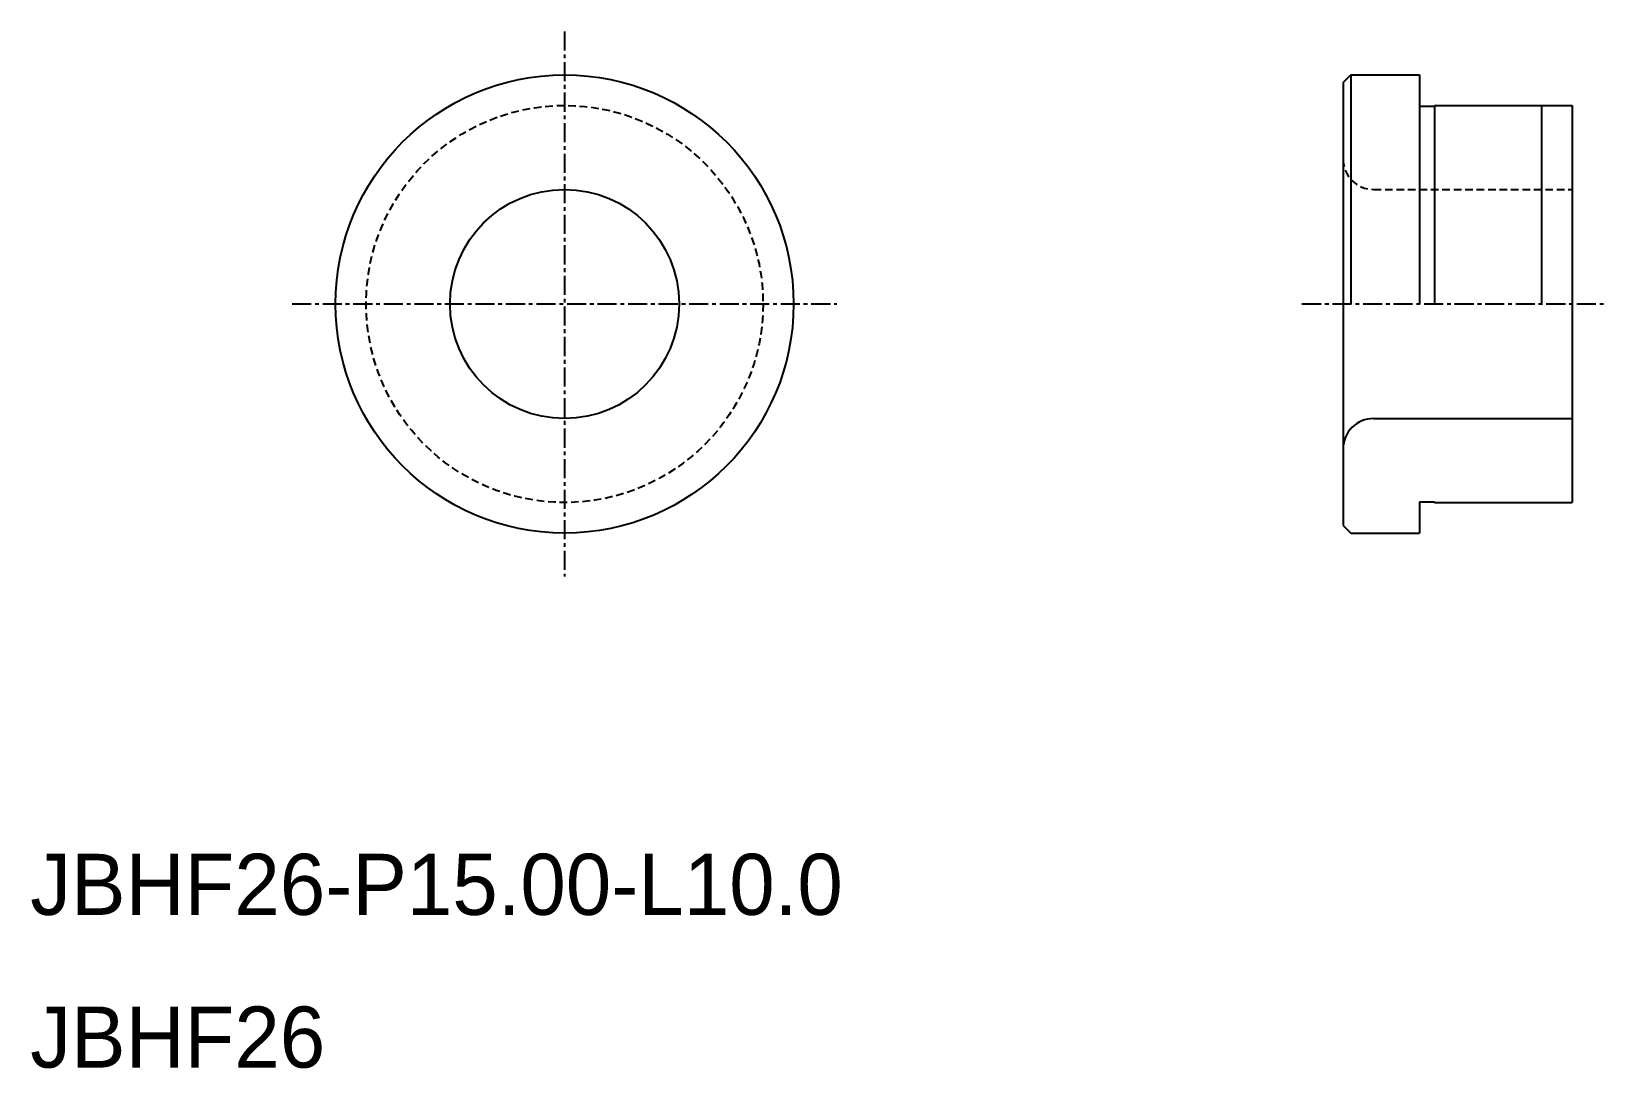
# Model space of a CAD drawing. Extents: x 10 to 113, y 10 to 78.
import ezdxf

# ---------------------------------------------------------------- set-up
doc = ezdxf.new("R2010")
doc.units = 0
doc.linetypes.add('CENTER', pattern=[2, 1.25, -0.25, 0.25, -0.25])
doc.linetypes.add('DASHED', pattern=[0.75, 0.5, -0.25])
doc.layers.get('0').update_dxf_attribs({"linetype": 'CONTINUOUS'})
doc.layers.add('CENTER', color=1, linetype='CENTER')

msp = doc.modelspace()

# ---------------------------------------------------------------- linework, layer by layer
at = {"color": 7, "linetype": 'CONTINUOUS'}
for p, q in [((95.99, 74.5), (96.49, 75)), ((95.99, 74.5), (95.99, 45.5)), ((96.49, 75), (96.49, 60)), ((96.49, 75), (100.99, 75)), ((100.99, 75), (100.99, 60)), ((100.99, 72.95), (101.99, 72.95)), ((101.99, 73), (110.99, 73)), ((101.99, 73), (101.99, 60)), ((108.99, 73), (108.99, 60)), ((110.99, 73), (110.99, 47)), ((101.24, 67.5), (101.24, 67.5)), ((104.49, 67.5), (104.49, 67.5)), ((97.99, 52.5), (110.99, 52.5)), ((100.99, 47.05), (100.99, 45)), ((100.99, 47.05), (101.99, 47.05)), ((101.99, 47.05), (101.99, 47)), ((101.99, 47), (110.99, 47)), ((95.99, 45.5), (96.49, 45)), ((96.49, 45), (100.99, 45))]:
    msp.add_line(p, q, dxfattribs=at)
at = {"color": 3, "linetype": 'DASHED'}
msp.add_line((97.99, 67.5), (110.99, 67.5), dxfattribs=at)
at = {"color": 7, "linetype": 'CONTINUOUS'}
for radius in [15, 7.5]:
    msp.add_circle((45, 60), radius, dxfattribs=at)
at = {"color": 3, "linetype": 'DASHED'}
msp.add_circle((45, 60), 13, dxfattribs=at)
msp.add_arc((97.99, 69.5), 2, 180, 270, dxfattribs=at)
at = {"color": 7, "linetype": 'CONTINUOUS'}
msp.add_arc((97.99, 50.5), 2, 90, 180, dxfattribs=at)
at = {"layer": 'CENTER', "color": 1, "linetype": 'CENTER'}
for p, q in [((45, 77.84), (45, 42.16)), ((27.16, 60), (62.84, 60)), ((93.3, 60), (113.25, 60))]:
    msp.add_line(p, q, dxfattribs=at)

# ---------------------------------------------------------------- texts
at = {"color": 7, "linetype": 'CONTINUOUS'}
for s, p in [('JBHF26-P15.00-L10.0', (10, 20)), ('JBHF26', (10, 10))]:
    msp.add_text(s, height=4, dxfattribs=at).set_placement(p)

doc.saveas('drawing.dxf')
